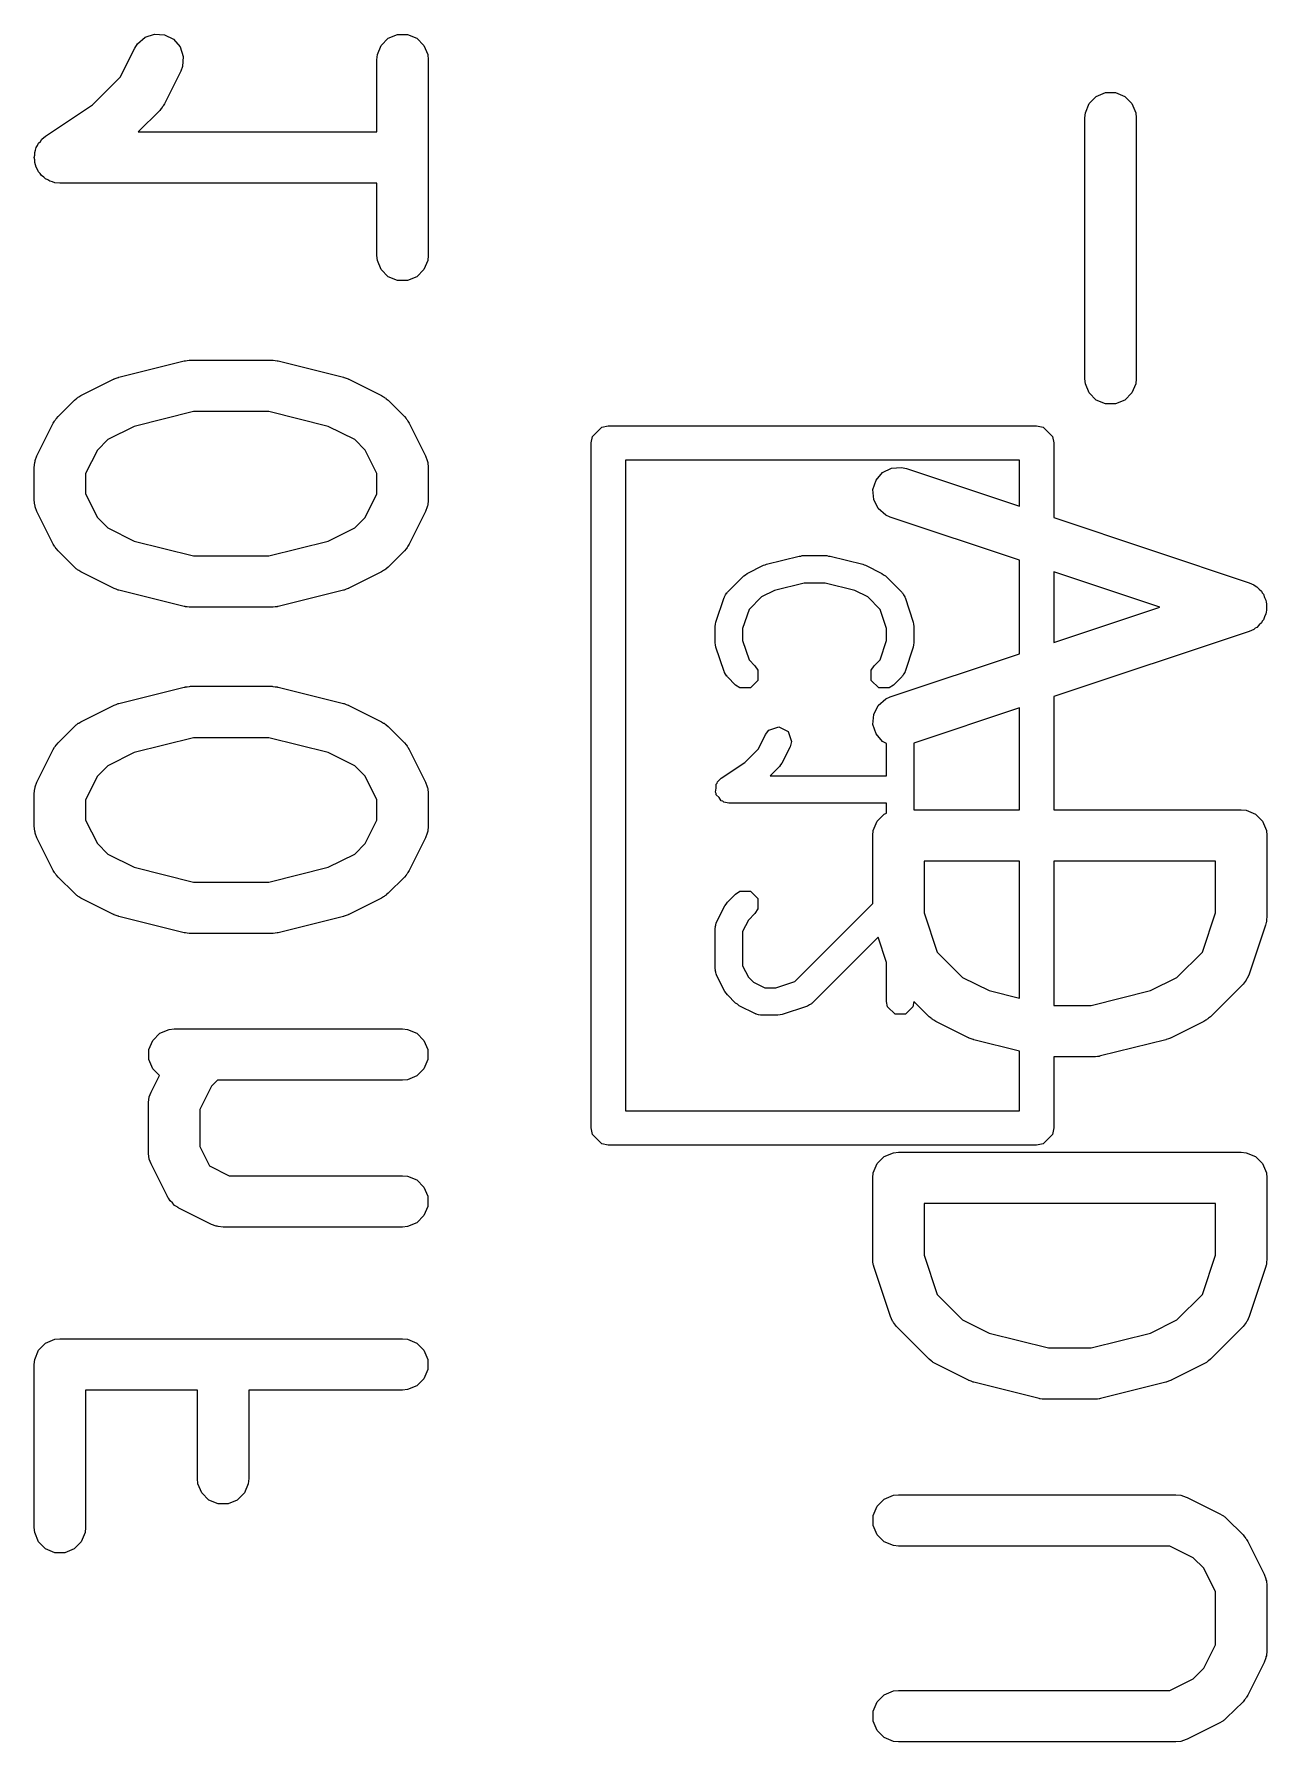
# Model space of a CAD drawing. Extents: x -0.08 to 1.99, y 0.07 to 3.69.
# Drawn here: x 1.1844 to 1.3261, y 2.0059 to 2.2022 of the extents above; entities that cross this region are included whole.
import ezdxf

# ---------------------------------------------------------------- set-up
doc = ezdxf.new("R2010")
doc.units = 0
doc.header["$MEASUREMENT"] = 0
doc.layers.add('BLACK', color=7, linetype='CONTINUOUS')

msp = doc.modelspace()

# ---------------------------------------------------------------- linework, layer by layer
at = {"layer": 'BLACK', "linetype": 'CONTINUOUS'}
for p, q in [((1.19434, 2.19727), (1.196, 2.20059)), ((1.196, 2.20059), (1.19631, 2.20108)), ((1.19631, 2.20108), (1.19718, 2.20184)), ((1.19718, 2.20184), (1.19827, 2.2022)), ((1.19827, 2.2022), (1.19942, 2.20212)), ((1.19942, 2.20212), (1.20045, 2.20161)), ((1.20045, 2.20161), (1.20121, 2.20074)), ((1.20121, 2.20074), (1.20157, 2.19964)), ((1.22387, 2.19985), (1.22431, 2.20091)), ((1.22431, 2.20091), (1.22512, 2.20173)), ((1.22512, 2.20173), (1.22619, 2.20217)), ((1.22619, 2.20217), (1.22734, 2.20217)), ((1.22734, 2.20217), (1.22841, 2.20173)), ((1.22841, 2.20173), (1.22922, 2.20091)), ((1.22922, 2.20091), (1.22966, 2.19985)), ((1.20149, 2.19849), (1.20128, 2.19795)), ((1.20157, 2.19964), (1.20149, 2.19849)), ((1.22381, 2.19927), (1.22387, 2.19985)), ((1.22381, 2.19098), (1.22381, 2.19927)), ((1.22966, 2.19985), (1.22972, 2.19927)), ((1.22972, 2.19927), (1.22972, 2.17678)), ((1.19114, 2.19407), (1.19434, 2.19727)), ((1.20128, 2.19795), (1.19941, 2.1942)), ((1.30565, 2.19424), (1.30646, 2.19505)), ((1.30646, 2.19505), (1.30753, 2.19549)), ((1.30753, 2.19549), (1.30868, 2.19549)), ((1.30868, 2.19549), (1.30975, 2.19505)), ((1.30975, 2.19505), (1.31056, 2.19424)), ((1.18576, 2.19048), (1.19114, 2.19407)), ((1.19886, 2.19344), (1.1964, 2.19098)), ((1.19904, 2.19366), (1.19886, 2.19344)), ((1.1991, 2.19371), (1.19904, 2.19366)), ((1.19916, 2.1938), (1.1991, 2.19371)), ((1.19922, 2.19388), (1.19916, 2.1938)), ((1.19925, 2.19396), (1.19922, 2.19388)), ((1.19941, 2.1942), (1.19925, 2.19396)), ((1.30515, 2.1926), (1.30521, 2.19317)), ((1.30515, 2.1626), (1.30515, 2.1926)), ((1.30521, 2.19317), (1.30565, 2.19424)), ((1.31056, 2.19424), (1.311, 2.19317)), ((1.311, 2.19317), (1.31106, 2.1926)), ((1.31106, 2.1926), (1.31106, 2.1626)), ((1.1964, 2.19098), (1.22381, 2.19098)), ((1.1845, 2.1886), (1.18461, 2.18887)), ((1.1845, 2.18831), (1.1845, 2.1886)), ((1.18461, 2.18887), (1.18467, 2.18916)), ((1.18467, 2.18916), (1.18483, 2.1894)), ((1.18483, 2.1894), (1.18494, 2.18967)), ((1.18494, 2.18967), (1.18515, 2.18987)), ((1.18515, 2.18987), (1.18531, 2.19012)), ((1.18531, 2.19012), (1.18575, 2.19048)), ((1.18575, 2.19048), (1.18575, 2.19048)), ((1.18575, 2.19048), (1.18575, 2.19048)), ((1.18575, 2.19048), (1.18576, 2.19048)), ((1.18444, 2.18803), (1.1845, 2.18831)), ((1.1845, 2.18774), (1.18444, 2.18803)), ((1.1845, 2.18745), (1.1845, 2.18774)), ((1.18461, 2.18718), (1.1845, 2.18745)), ((1.18467, 2.1869), (1.18461, 2.18718)), ((1.18483, 2.18665), (1.18467, 2.1869)), ((1.18494, 2.18638), (1.18483, 2.18665)), ((1.18514, 2.18618), (1.18494, 2.18638)), ((1.1853, 2.18594), (1.18514, 2.18618)), ((1.18555, 2.18578), (1.1853, 2.18594)), ((1.18575, 2.18557), (1.18555, 2.18578)), ((1.18602, 2.18546), (1.18575, 2.18557)), ((1.18626, 2.1853), (1.18602, 2.18546)), ((1.18655, 2.18524), (1.18626, 2.1853)), ((1.18682, 2.18513), (1.18655, 2.18524)), ((1.18739, 2.18507), (1.18682, 2.18513)), ((1.22381, 2.18507), (1.18739, 2.18507)), ((1.18739, 2.18507), (1.18739, 2.18507)), ((1.18739, 2.18507), (1.18739, 2.18507)), ((1.18739, 2.18507), (1.18739, 2.18507)), ((1.22381, 2.17678), (1.22381, 2.18507)), ((1.22387, 2.1762), (1.22381, 2.17678)), ((1.22431, 2.17514), (1.22387, 2.1762)), ((1.22512, 2.17432), (1.22431, 2.17514)), ((1.22922, 2.17514), (1.22841, 2.17432)), ((1.22966, 2.1762), (1.22922, 2.17514)), ((1.22972, 2.17678), (1.22966, 2.1762)), ((1.22619, 2.17388), (1.22512, 2.17432)), ((1.22734, 2.17388), (1.22619, 2.17388)), ((1.22841, 2.17432), (1.22734, 2.17388)), ((1.19418, 2.16277), (1.20168, 2.16464)), ((1.20168, 2.16464), (1.20178, 2.16466)), ((1.20178, 2.16466), (1.20182, 2.16467)), ((1.20182, 2.16467), (1.20203, 2.1647)), ((1.20203, 2.1647), (1.20225, 2.16473)), ((1.20225, 2.16473), (1.20229, 2.16472)), ((1.20229, 2.16472), (1.20239, 2.16473)), ((1.20239, 2.16473), (1.21177, 2.16473)), ((1.21177, 2.16473), (1.21187, 2.16472)), ((1.21187, 2.16472), (1.21191, 2.16473)), ((1.21191, 2.16473), (1.21213, 2.1647)), ((1.21213, 2.1647), (1.21234, 2.16467)), ((1.21234, 2.16467), (1.21238, 2.16466)), ((1.21238, 2.16466), (1.21248, 2.16464)), ((1.21248, 2.16464), (1.21998, 2.16277)), ((1.18982, 2.16067), (1.19357, 2.16254)), ((1.19357, 2.16254), (1.19362, 2.16256)), ((1.19362, 2.16256), (1.19363, 2.16257)), ((1.19363, 2.16257), (1.19387, 2.16266)), ((1.19387, 2.16266), (1.19411, 2.16275)), ((1.19411, 2.16275), (1.19413, 2.16275)), ((1.19413, 2.16275), (1.19418, 2.16277)), ((1.21998, 2.16277), (1.22002, 2.16275)), ((1.22002, 2.16275), (1.22005, 2.16275)), ((1.22005, 2.16275), (1.22028, 2.16266)), ((1.22028, 2.16266), (1.22053, 2.16257)), ((1.22053, 2.16257), (1.22054, 2.16256)), ((1.22054, 2.16256), (1.22059, 2.16254)), ((1.22059, 2.16254), (1.22434, 2.16067)), ((1.30521, 2.16202), (1.30515, 2.1626)), ((1.30565, 2.16096), (1.30521, 2.16202)), ((1.311, 2.16202), (1.31056, 2.16096)), ((1.31106, 2.1626), (1.311, 2.16202)), ((1.18718, 2.15824), (1.18906, 2.16012)), ((1.18906, 2.16012), (1.18928, 2.1603)), ((1.18928, 2.1603), (1.18933, 2.16036)), ((1.18933, 2.16036), (1.18942, 2.16042)), ((1.18942, 2.16042), (1.1895, 2.16048)), ((1.1895, 2.16048), (1.18958, 2.16051)), ((1.18958, 2.16051), (1.18982, 2.16067)), ((1.22434, 2.16067), (1.22458, 2.16051)), ((1.22458, 2.16051), (1.22466, 2.16048)), ((1.22466, 2.16048), (1.22474, 2.16042)), ((1.22474, 2.16042), (1.22483, 2.16036)), ((1.22483, 2.16036), (1.22488, 2.1603)), ((1.22488, 2.1603), (1.2251, 2.16012)), ((1.2251, 2.16012), (1.22698, 2.15824)), ((1.30646, 2.16015), (1.30565, 2.16096)), ((1.30753, 2.1597), (1.30646, 2.16015)), ((1.30868, 2.1597), (1.30753, 2.1597)), ((1.30975, 2.16015), (1.30868, 2.1597)), ((1.31056, 2.16096), (1.30975, 2.16015)), ((1.18475, 2.15372), (1.18663, 2.15747)), ((1.18663, 2.15747), (1.18678, 2.15772)), ((1.18678, 2.15772), (1.18681, 2.15779)), ((1.18681, 2.15779), (1.18688, 2.15788)), ((1.18688, 2.15788), (1.18694, 2.15796)), ((1.18694, 2.15796), (1.187, 2.15802)), ((1.187, 2.15802), (1.18718, 2.15824)), ((1.20276, 2.15883), (1.19592, 2.15712)), ((1.2114, 2.15883), (1.20276, 2.15883)), ((1.21823, 2.15712), (1.2114, 2.15883)), ((1.22698, 2.15824), (1.22716, 2.15802)), ((1.22716, 2.15802), (1.22722, 2.15796)), ((1.22722, 2.15796), (1.22728, 2.15788)), ((1.22728, 2.15788), (1.22734, 2.15779)), ((1.22734, 2.15779), (1.22737, 2.15772)), ((1.22737, 2.15772), (1.22753, 2.15747)), ((1.22753, 2.15747), (1.22941, 2.15372)), ((1.19289, 2.1556), (1.1917, 2.1544)), ((1.19592, 2.15712), (1.19289, 2.1556)), ((1.22127, 2.1556), (1.21823, 2.15712)), ((1.22246, 2.1544), (1.22127, 2.1556)), ((1.24843, 2.15522), (1.24858, 2.15597)), ((1.24858, 2.15597), (1.24964, 2.15704)), ((1.24964, 2.15704), (1.25039, 2.15719)), ((1.25039, 2.15719), (1.29961, 2.15719)), ((1.29961, 2.15719), (1.30036, 2.15704)), ((1.30036, 2.15704), (1.30142, 2.15597)), ((1.30142, 2.15597), (1.30157, 2.15522)), ((1.18455, 2.15318), (1.18475, 2.15372)), ((1.1917, 2.1544), (1.19035, 2.15171)), ((1.22381, 2.15171), (1.22246, 2.1544)), ((1.22941, 2.15372), (1.22961, 2.15318)), ((1.24843, 2.07648), (1.24843, 2.15522)), ((1.30157, 2.15522), (1.30157, 2.14664)), ((1.18444, 2.1524), (1.1845, 2.15298)), ((1.18444, 2.14865), (1.18444, 2.1524)), ((1.1845, 2.15298), (1.18454, 2.15308)), ((1.18454, 2.15308), (1.18455, 2.15318)), ((1.19035, 2.15171), (1.19035, 2.14935)), ((1.22381, 2.14935), (1.22381, 2.15171)), ((1.22961, 2.15318), (1.22962, 2.15308)), ((1.22962, 2.15308), (1.22966, 2.15298)), ((1.22966, 2.15298), (1.22972, 2.1524)), ((1.22972, 2.1524), (1.22972, 2.14865)), ((1.25236, 2.15325), (1.25236, 2.07844)), ((1.29764, 2.15325), (1.25236, 2.15325)), ((1.28117, 2.15094), (1.28192, 2.15181)), ((1.28192, 2.15181), (1.28295, 2.15232)), ((1.28295, 2.15232), (1.2841, 2.15241)), ((1.2841, 2.15241), (1.28467, 2.15228)), ((1.28467, 2.15228), (1.29764, 2.14795)), ((1.29764, 2.14795), (1.29764, 2.15325)), ((1.19035, 2.14935), (1.1917, 2.14665)), ((1.22246, 2.14665), (1.22381, 2.14935)), ((1.2808, 2.14985), (1.28117, 2.15094)), ((1.28089, 2.1487), (1.2808, 2.14985)), ((1.1845, 2.14808), (1.18444, 2.14865)), ((1.18454, 2.14798), (1.1845, 2.14808)), ((1.18455, 2.14787), (1.18454, 2.14798)), ((1.18475, 2.14733), (1.18455, 2.14787)), ((1.22961, 2.14787), (1.22941, 2.14733)), ((1.22962, 2.14798), (1.22961, 2.14787)), ((1.22966, 2.14808), (1.22962, 2.14798)), ((1.22972, 2.14865), (1.22966, 2.14808)), ((1.2814, 2.14767), (1.28089, 2.1487)), ((1.28227, 2.14691), (1.2814, 2.14767)), ((1.18663, 2.14358), (1.18475, 2.14733)), ((1.1917, 2.14665), (1.19289, 2.14546)), ((1.19289, 2.14546), (1.19592, 2.14394)), ((1.21823, 2.14394), (1.22127, 2.14546)), ((1.22127, 2.14546), (1.22246, 2.14665)), ((1.22941, 2.14733), (1.22753, 2.14358)), ((1.2828, 2.14668), (1.28227, 2.14691)), ((1.29764, 2.14173), (1.2828, 2.14668)), ((1.30157, 2.14664), (1.32404, 2.13915)), ((1.18678, 2.14334), (1.18663, 2.14358)), ((1.19592, 2.14394), (1.20276, 2.14223)), ((1.2114, 2.14223), (1.21823, 2.14394)), ((1.22753, 2.14358), (1.22737, 2.14334)), ((1.18681, 2.14326), (1.18678, 2.14334)), ((1.18688, 2.14318), (1.18681, 2.14326)), ((1.18694, 2.14309), (1.18688, 2.14318)), ((1.187, 2.14304), (1.18694, 2.14309)), ((1.18718, 2.14282), (1.187, 2.14304)), ((1.18906, 2.14094), (1.18718, 2.14282)), ((1.20276, 2.14223), (1.2114, 2.14223)), ((1.22698, 2.14282), (1.2251, 2.14094)), ((1.22716, 2.14304), (1.22698, 2.14282)), ((1.22722, 2.14309), (1.22716, 2.14304)), ((1.22728, 2.14318), (1.22722, 2.14309)), ((1.22734, 2.14326), (1.22728, 2.14318)), ((1.22737, 2.14334), (1.22734, 2.14326)), ((1.26856, 2.14128), (1.27231, 2.14221)), ((1.27231, 2.14221), (1.27251, 2.14222)), ((1.27251, 2.14222), (1.27269, 2.14226)), ((1.27269, 2.14226), (1.27551, 2.14226)), ((1.27551, 2.14226), (1.2757, 2.14222)), ((1.2757, 2.14222), (1.27589, 2.14221)), ((1.27589, 2.14221), (1.27964, 2.14128)), ((1.29764, 2.13098), (1.29764, 2.14173)), ((1.18928, 2.14076), (1.18906, 2.14094)), ((1.18933, 2.1407), (1.18928, 2.14076)), ((1.18942, 2.14064), (1.18933, 2.1407)), ((1.1895, 2.14058), (1.18942, 2.14064)), ((1.18958, 2.14055), (1.1895, 2.14058)), ((1.18982, 2.14039), (1.18958, 2.14055)), ((1.19357, 2.13851), (1.18982, 2.14039)), ((1.22434, 2.14039), (1.22059, 2.13851)), ((1.22458, 2.14055), (1.22434, 2.14039)), ((1.22466, 2.14058), (1.22458, 2.14055)), ((1.22474, 2.14064), (1.22466, 2.14058)), ((1.22483, 2.1407), (1.22474, 2.14064)), ((1.22488, 2.14076), (1.22483, 2.1407)), ((1.2251, 2.14094), (1.22488, 2.14076)), ((1.26408, 2.13805), (1.26596, 2.13993)), ((1.26596, 2.13993), (1.26617, 2.14007)), ((1.26617, 2.14007), (1.26637, 2.14022)), ((1.26637, 2.14022), (1.26824, 2.14116)), ((1.26824, 2.14116), (1.26841, 2.1412)), ((1.26841, 2.1412), (1.26856, 2.14128)), ((1.27964, 2.14128), (1.27979, 2.1412)), ((1.27979, 2.1412), (1.27996, 2.14116)), ((1.27996, 2.14116), (1.28184, 2.14022)), ((1.28184, 2.14022), (1.28203, 2.14007)), ((1.28203, 2.14007), (1.28224, 2.13993)), ((1.28224, 2.13993), (1.28412, 2.13805)), ((1.31377, 2.13635), (1.30157, 2.14042)), ((1.30157, 2.14042), (1.30157, 2.13229)), ((1.19362, 2.1385), (1.19357, 2.13851)), ((1.19363, 2.13849), (1.19362, 2.1385)), ((1.19387, 2.1384), (1.19363, 2.13849)), ((1.19411, 2.13831), (1.19387, 2.1384)), ((1.19413, 2.13831), (1.19411, 2.13831)), ((1.19418, 2.13829), (1.19413, 2.13831)), ((1.20168, 2.13642), (1.19418, 2.13829)), ((1.21998, 2.13829), (1.21248, 2.13642)), ((1.22002, 2.13831), (1.21998, 2.13829)), ((1.22005, 2.13831), (1.22002, 2.13831)), ((1.22028, 2.1384), (1.22005, 2.13831)), ((1.22053, 2.13849), (1.22028, 2.1384)), ((1.22054, 2.1385), (1.22053, 2.13849)), ((1.22059, 2.13851), (1.22054, 2.1385)), ((1.26374, 2.13754), (1.26388, 2.13775)), ((1.26388, 2.13775), (1.26401, 2.13797)), ((1.26401, 2.13797), (1.26404, 2.13799)), ((1.26404, 2.13799), (1.26408, 2.13805)), ((1.26949, 2.13826), (1.268, 2.13752)), ((1.27289, 2.13911), (1.26949, 2.13826)), ((1.27531, 2.13911), (1.27289, 2.13911)), ((1.27871, 2.13826), (1.27531, 2.13911)), ((1.2802, 2.13752), (1.27871, 2.13826)), ((1.28412, 2.13805), (1.28416, 2.13799)), ((1.28416, 2.13799), (1.2842, 2.13797)), ((1.2842, 2.13797), (1.28432, 2.13775)), ((1.28432, 2.13775), (1.28446, 2.13754)), ((1.32404, 2.13915), (1.32457, 2.13892)), ((1.32457, 2.13892), (1.32472, 2.13878)), ((1.32472, 2.13878), (1.32491, 2.13869)), ((1.32491, 2.13869), (1.32516, 2.13841)), ((1.32516, 2.13841), (1.32544, 2.13816)), ((1.32544, 2.13816), (1.32553, 2.13798)), ((1.32553, 2.13798), (1.32567, 2.13782)), ((1.32567, 2.13782), (1.32579, 2.13746)), ((1.20178, 2.1364), (1.20168, 2.13642)), ((1.20182, 2.13639), (1.20178, 2.1364)), ((1.20203, 2.13636), (1.20182, 2.13639)), ((1.20225, 2.13633), (1.20203, 2.13636)), ((1.20229, 2.13634), (1.20225, 2.13633)), ((1.20239, 2.13633), (1.20229, 2.13634)), ((1.21177, 2.13633), (1.20239, 2.13633)), ((1.21187, 2.13634), (1.21177, 2.13633)), ((1.21191, 2.13633), (1.21187, 2.13634)), ((1.21213, 2.13636), (1.21191, 2.13633)), ((1.21234, 2.13639), (1.21213, 2.13636)), ((1.21238, 2.1364), (1.21234, 2.13639)), ((1.21248, 2.13642), (1.21238, 2.1364)), ((1.26276, 2.13462), (1.2637, 2.13744)), ((1.2637, 2.13744), (1.26374, 2.1375)), ((1.26374, 2.1375), (1.26374, 2.13754)), ((1.26657, 2.13609), (1.26583, 2.13387)), ((1.268, 2.13752), (1.26657, 2.13609)), ((1.28163, 2.13609), (1.2802, 2.13752)), ((1.28237, 2.13387), (1.28163, 2.13609)), ((1.28446, 2.13754), (1.28446, 2.1375)), ((1.28446, 2.1375), (1.2845, 2.13744)), ((1.2845, 2.13744), (1.28544, 2.13462)), ((1.30157, 2.13229), (1.31377, 2.13635)), ((1.32579, 2.13746), (1.32595, 2.13713)), ((1.32595, 2.13713), (1.32597, 2.13692)), ((1.32597, 2.13578), (1.32595, 2.13557)), ((1.32597, 2.13692), (1.32603, 2.13672)), ((1.32603, 2.13598), (1.32597, 2.13578)), ((1.32603, 2.13672), (1.32601, 2.13635)), ((1.32601, 2.13635), (1.32603, 2.13598)), ((1.26268, 2.13413), (1.26273, 2.13437)), ((1.26268, 2.13225), (1.26268, 2.13413)), ((1.26273, 2.13437), (1.26276, 2.13462)), ((1.26583, 2.13387), (1.26583, 2.13251)), ((1.28237, 2.13251), (1.28237, 2.13387)), ((1.28544, 2.13462), (1.28547, 2.13437)), ((1.28547, 2.13437), (1.28552, 2.13413)), ((1.28552, 2.13413), (1.28552, 2.13225)), ((1.32457, 2.13379), (1.32404, 2.13355)), ((1.32472, 2.13393), (1.32457, 2.13379)), ((1.32491, 2.13402), (1.32472, 2.13393)), ((1.32516, 2.1343), (1.32491, 2.13402)), ((1.32544, 2.13454), (1.32516, 2.1343)), ((1.32553, 2.13473), (1.32544, 2.13454)), ((1.32567, 2.13489), (1.32553, 2.13473)), ((1.32579, 2.13524), (1.32567, 2.13489)), ((1.32595, 2.13557), (1.32579, 2.13524)), ((1.26273, 2.132), (1.26268, 2.13225)), ((1.26276, 2.13175), (1.26273, 2.132)), ((1.2637, 2.12894), (1.26276, 2.13175)), ((1.26583, 2.13251), (1.26657, 2.13029)), ((1.28163, 2.13029), (1.28237, 2.13251)), ((1.28544, 2.13175), (1.2845, 2.12894)), ((1.28547, 2.132), (1.28544, 2.13175)), ((1.28552, 2.13225), (1.28547, 2.132)), ((1.32404, 2.13355), (1.30157, 2.12607)), ((1.26657, 2.13029), (1.26725, 2.12961)), ((1.28095, 2.12961), (1.28163, 2.13029)), ((1.2828, 2.12603), (1.29764, 2.13098)), ((1.26374, 2.12887), (1.2637, 2.12894)), ((1.26374, 2.12884), (1.26374, 2.12887)), ((1.26388, 2.12863), (1.26374, 2.12884)), ((1.26401, 2.12841), (1.26388, 2.12863)), ((1.26404, 2.12839), (1.26401, 2.12841)), ((1.26408, 2.12832), (1.26404, 2.12839)), ((1.26502, 2.12739), (1.26408, 2.12832)), ((1.26759, 2.1279), (1.26674, 2.12705)), ((1.26725, 2.12961), (1.26759, 2.1291)), ((1.26759, 2.1291), (1.26759, 2.1279)), ((1.28061, 2.1291), (1.28095, 2.12961)), ((1.28061, 2.1279), (1.28061, 2.1291)), ((1.28147, 2.12705), (1.28061, 2.1279)), ((1.28412, 2.12832), (1.28318, 2.12739)), ((1.28416, 2.12839), (1.28412, 2.12832)), ((1.2842, 2.12841), (1.28416, 2.12839)), ((1.28432, 2.12863), (1.2842, 2.12841)), ((1.28446, 2.12884), (1.28432, 2.12863)), ((1.2845, 2.12894), (1.28446, 2.12887)), ((1.28446, 2.12887), (1.28446, 2.12884)), ((1.19418, 2.12527), (1.20168, 2.12715)), ((1.20168, 2.12715), (1.20178, 2.12716)), ((1.20178, 2.12716), (1.20182, 2.12718)), ((1.20182, 2.12718), (1.20203, 2.1272)), ((1.20203, 2.1272), (1.20225, 2.12723)), ((1.20225, 2.12723), (1.20229, 2.12723)), ((1.20229, 2.12723), (1.20239, 2.12724)), ((1.20239, 2.12724), (1.21177, 2.12724)), ((1.21177, 2.12724), (1.21187, 2.12723)), ((1.21187, 2.12723), (1.21191, 2.12723)), ((1.21191, 2.12723), (1.21213, 2.1272)), ((1.21213, 2.1272), (1.21234, 2.12718)), ((1.21234, 2.12718), (1.21238, 2.12716)), ((1.21238, 2.12716), (1.21248, 2.12715)), ((1.21248, 2.12715), (1.21998, 2.12527)), ((1.26553, 2.12705), (1.26502, 2.12739)), ((1.26674, 2.12705), (1.26553, 2.12705)), ((1.2814, 2.12504), (1.28227, 2.1258)), ((1.28267, 2.12705), (1.28147, 2.12705)), ((1.28227, 2.1258), (1.2828, 2.12603)), ((1.28318, 2.12739), (1.28267, 2.12705)), ((1.30157, 2.12607), (1.30157, 2.11306)), ((1.18982, 2.12317), (1.19357, 2.12505)), ((1.19357, 2.12505), (1.19362, 2.12507)), ((1.19362, 2.12507), (1.19363, 2.12508)), ((1.19363, 2.12508), (1.19387, 2.12516)), ((1.19387, 2.12516), (1.19411, 2.12526)), ((1.19411, 2.12526), (1.19413, 2.12526)), ((1.19413, 2.12526), (1.19418, 2.12527)), ((1.21998, 2.12527), (1.22002, 2.12526)), ((1.22002, 2.12526), (1.22005, 2.12526)), ((1.22005, 2.12526), (1.22028, 2.12516)), ((1.22028, 2.12516), (1.22053, 2.12508)), ((1.22053, 2.12508), (1.22054, 2.12507)), ((1.22054, 2.12507), (1.22059, 2.12505)), ((1.22059, 2.12505), (1.22434, 2.12317)), ((1.2808, 2.12286), (1.28089, 2.12401)), ((1.28089, 2.12401), (1.2814, 2.12504)), ((1.29764, 2.12475), (1.28552, 2.12071)), ((1.29764, 2.11306), (1.29764, 2.12475)), ((1.18718, 2.12075), (1.18906, 2.12262)), ((1.18906, 2.12262), (1.18928, 2.12281)), ((1.18928, 2.12281), (1.18933, 2.12287)), ((1.18933, 2.12287), (1.18942, 2.12292)), ((1.18942, 2.12292), (1.1895, 2.12299)), ((1.1895, 2.12299), (1.18958, 2.12302)), ((1.18958, 2.12302), (1.18982, 2.12317)), ((1.22434, 2.12317), (1.22458, 2.12302)), ((1.22458, 2.12302), (1.22466, 2.12299)), ((1.22466, 2.12299), (1.22474, 2.12292)), ((1.22474, 2.12292), (1.22483, 2.12287)), ((1.22483, 2.12287), (1.22488, 2.12281)), ((1.22488, 2.12281), (1.2251, 2.12262)), ((1.2251, 2.12262), (1.22698, 2.12075)), ((1.26847, 2.12171), (1.26885, 2.12219)), ((1.26885, 2.12219), (1.26999, 2.12257)), ((1.26999, 2.12257), (1.27107, 2.12203)), ((1.27107, 2.12203), (1.27145, 2.12089)), ((1.28117, 2.12177), (1.2808, 2.12286)), ((1.18475, 2.11623), (1.18663, 2.11998)), ((1.18663, 2.11998), (1.18678, 2.12023)), ((1.18678, 2.12023), (1.18681, 2.1203)), ((1.18681, 2.1203), (1.18688, 2.12038)), ((1.18688, 2.12038), (1.18694, 2.12047)), ((1.18694, 2.12047), (1.187, 2.12052)), ((1.187, 2.12052), (1.18718, 2.12075)), ((1.20276, 2.12133), (1.19592, 2.11962)), ((1.2114, 2.12133), (1.20276, 2.12133)), ((1.21823, 2.11962), (1.2114, 2.12133)), ((1.22698, 2.12075), (1.22716, 2.12052)), ((1.22716, 2.12052), (1.22722, 2.12047)), ((1.22722, 2.12047), (1.22728, 2.12038)), ((1.22728, 2.12038), (1.22734, 2.1203)), ((1.22734, 2.1203), (1.22737, 2.12023)), ((1.22737, 2.12023), (1.22753, 2.11998)), ((1.22753, 2.11998), (1.22941, 2.11623)), ((1.26607, 2.11848), (1.26765, 2.12006)), ((1.26765, 2.12006), (1.26847, 2.12171)), ((1.27129, 2.1203), (1.27035, 2.11842)), ((1.27145, 2.12089), (1.27129, 2.1203)), ((1.28192, 2.1209), (1.28117, 2.12177)), ((1.28237, 2.12067), (1.28192, 2.1209)), ((1.28237, 2.11695), (1.28237, 2.12067)), ((1.28552, 2.12071), (1.28552, 2.11306)), ((1.19289, 2.11811), (1.1917, 2.11691)), ((1.19592, 2.11962), (1.19289, 2.11811)), ((1.22127, 2.11811), (1.21823, 2.11962)), ((1.22246, 2.11691), (1.22127, 2.11811)), ((1.26338, 2.11669), (1.26607, 2.11848)), ((1.27006, 2.11801), (1.269, 2.11695)), ((1.2702, 2.11822), (1.27006, 2.11801)), ((1.27035, 2.11842), (1.2702, 2.11822)), ((1.18455, 2.11569), (1.18475, 2.11623)), ((1.1917, 2.11691), (1.19035, 2.11421)), ((1.22381, 2.11421), (1.22246, 2.11691)), ((1.22941, 2.11623), (1.22961, 2.11569)), ((1.2628, 2.11598), (1.26292, 2.1161)), ((1.2628, 2.11552), (1.2628, 2.11598)), ((1.26292, 2.1161), (1.26295, 2.11625)), ((1.26295, 2.11625), (1.26338, 2.11669)), ((1.269, 2.11695), (1.28237, 2.11695)), ((1.18444, 2.11491), (1.1845, 2.11549)), ((1.18444, 2.11116), (1.18444, 2.11491)), ((1.1845, 2.11549), (1.18454, 2.11558)), ((1.18454, 2.11558), (1.18455, 2.11569)), ((1.19035, 2.11421), (1.19035, 2.11186)), ((1.22381, 2.11186), (1.22381, 2.11421)), ((1.22961, 2.11569), (1.22962, 2.11558)), ((1.22962, 2.11558), (1.22966, 2.11549)), ((1.22966, 2.11549), (1.22972, 2.11491)), ((1.22972, 2.11491), (1.22972, 2.11116)), ((1.26271, 2.11507), (1.2628, 2.11552)), ((1.2628, 2.11494), (1.26271, 2.11507)), ((1.2628, 2.11478), (1.2628, 2.11494)), ((1.26313, 2.11445), (1.2628, 2.11478)), ((1.26338, 2.11407), (1.26313, 2.11445)), ((1.26354, 2.11404), (1.26338, 2.11407)), ((1.26366, 2.11392), (1.26354, 2.11404)), ((1.26426, 2.1138), (1.26366, 2.11392)), ((1.28237, 2.1138), (1.26426, 2.1138)), ((1.28128, 2.11175), (1.28209, 2.11256)), ((1.28209, 2.11256), (1.28237, 2.11268)), ((1.28237, 2.11268), (1.28237, 2.1138)), ((1.28552, 2.11306), (1.29764, 2.11306)), ((1.30157, 2.11306), (1.3231, 2.11306)), ((1.3231, 2.11306), (1.32368, 2.113)), ((1.32368, 2.113), (1.32474, 2.11256)), ((1.32474, 2.11256), (1.32556, 2.11175)), ((1.1845, 2.11058), (1.18444, 2.11116)), ((1.18454, 2.11049), (1.1845, 2.11058)), ((1.18455, 2.11038), (1.18454, 2.11049)), ((1.18475, 2.10984), (1.18455, 2.11038)), ((1.19035, 2.11186), (1.1917, 2.10916)), ((1.22246, 2.10916), (1.22381, 2.11186)), ((1.22961, 2.11038), (1.22941, 2.10984)), ((1.22962, 2.11049), (1.22961, 2.11038)), ((1.22966, 2.11058), (1.22962, 2.11049)), ((1.22972, 2.11116), (1.22966, 2.11058)), ((1.28078, 2.11011), (1.28084, 2.11068)), ((1.28078, 2.10226), (1.28078, 2.11011)), ((1.28084, 2.11068), (1.28128, 2.11175)), ((1.32556, 2.11175), (1.326, 2.11068)), ((1.326, 2.11068), (1.32606, 2.11011)), ((1.32606, 2.11011), (1.32606, 2.10073)), ((1.18663, 2.10609), (1.18475, 2.10984)), ((1.1917, 2.10916), (1.19289, 2.10796)), ((1.22127, 2.10796), (1.22246, 2.10916)), ((1.22941, 2.10984), (1.22753, 2.10609)), ((1.19289, 2.10796), (1.19592, 2.10645)), ((1.19592, 2.10645), (1.20276, 2.10474)), ((1.2114, 2.10474), (1.21823, 2.10645)), ((1.21823, 2.10645), (1.22127, 2.10796)), ((1.29764, 2.10715), (1.28669, 2.10715)), ((1.28669, 2.10715), (1.28669, 2.10121)), ((1.29764, 2.0914), (1.29764, 2.10715)), ((1.32015, 2.10715), (1.30157, 2.10715)), ((1.30157, 2.10715), (1.30157, 2.09056)), ((1.32015, 2.10121), (1.32015, 2.10715)), ((1.18678, 2.10584), (1.18663, 2.10609)), ((1.18681, 2.10577), (1.18678, 2.10584)), ((1.18688, 2.10569), (1.18681, 2.10577)), ((1.18694, 2.1056), (1.18688, 2.10569)), ((1.187, 2.10555), (1.18694, 2.1056)), ((1.18718, 2.10532), (1.187, 2.10555)), ((1.18906, 2.10345), (1.18718, 2.10532)), ((1.20276, 2.10474), (1.2114, 2.10474)), ((1.22698, 2.10532), (1.2251, 2.10345)), ((1.22716, 2.10555), (1.22698, 2.10532)), ((1.22722, 2.1056), (1.22716, 2.10555)), ((1.22728, 2.10569), (1.22722, 2.1056)), ((1.22734, 2.10577), (1.22728, 2.10569)), ((1.22737, 2.10584), (1.22734, 2.10577)), ((1.22753, 2.10609), (1.22737, 2.10584)), ((1.18928, 2.10326), (1.18906, 2.10345)), ((1.18933, 2.1032), (1.18928, 2.10326)), ((1.18942, 2.10315), (1.18933, 2.1032)), ((1.1895, 2.10308), (1.18942, 2.10315)), ((1.18958, 2.10305), (1.1895, 2.10308)), ((1.18982, 2.10289), (1.18958, 2.10305)), ((1.19357, 2.10102), (1.18982, 2.10289)), ((1.22434, 2.10289), (1.22059, 2.10102)), ((1.22458, 2.10305), (1.22434, 2.10289)), ((1.22466, 2.10308), (1.22458, 2.10305)), ((1.22474, 2.10315), (1.22466, 2.10308)), ((1.22483, 2.1032), (1.22474, 2.10315)), ((1.22488, 2.10326), (1.22483, 2.1032)), ((1.2251, 2.10345), (1.22488, 2.10326)), ((1.26394, 2.10222), (1.26408, 2.10243)), ((1.26408, 2.10243), (1.26502, 2.10337)), ((1.26502, 2.10337), (1.26553, 2.10371)), ((1.26553, 2.10371), (1.26674, 2.10371)), ((1.26674, 2.10371), (1.26759, 2.10286)), ((1.26759, 2.10286), (1.26759, 2.10165)), ((1.27184, 2.09332), (1.28078, 2.10226)), ((1.19362, 2.101), (1.19357, 2.10102)), ((1.19363, 2.10099), (1.19362, 2.101)), ((1.19387, 2.1009), (1.19363, 2.10099)), ((1.19411, 2.10081), (1.19387, 2.1009)), ((1.19413, 2.10081), (1.19411, 2.10081)), ((1.19418, 2.1008), (1.19413, 2.10081)), ((1.20168, 2.09892), (1.19418, 2.1008)), ((1.21998, 2.1008), (1.21248, 2.09892)), ((1.22002, 2.10081), (1.21998, 2.1008)), ((1.22005, 2.10081), (1.22002, 2.10081)), ((1.22028, 2.1009), (1.22005, 2.10081)), ((1.22053, 2.10099), (1.22028, 2.1009)), ((1.22054, 2.101), (1.22053, 2.10099)), ((1.22059, 2.10102), (1.22054, 2.101)), ((1.26285, 2.10015), (1.26379, 2.10202)), ((1.26379, 2.10202), (1.26394, 2.10222)), ((1.26649, 2.10038), (1.26583, 2.09907)), ((1.26725, 2.10114), (1.26649, 2.10038)), ((1.26759, 2.10165), (1.26725, 2.10114)), ((1.28669, 2.10121), (1.28819, 2.0967)), ((1.31865, 2.0967), (1.32015, 2.10121)), ((1.32603, 2.10036), (1.32601, 2.10026)), ((1.32606, 2.10073), (1.32603, 2.10044)), ((1.32603, 2.10044), (1.32603, 2.10036)), ((1.20178, 2.09891), (1.20168, 2.09892)), ((1.20182, 2.09889), (1.20178, 2.09891)), ((1.20203, 2.09887), (1.20182, 2.09889)), ((1.20225, 2.09884), (1.20203, 2.09887)), ((1.20229, 2.09884), (1.20225, 2.09884)), ((1.20239, 2.09883), (1.20229, 2.09884)), ((1.21177, 2.09883), (1.20239, 2.09883)), ((1.21187, 2.09884), (1.21177, 2.09883)), ((1.21191, 2.09884), (1.21187, 2.09884)), ((1.21213, 2.09887), (1.21191, 2.09884)), ((1.21234, 2.09889), (1.21213, 2.09887)), ((1.21238, 2.09891), (1.21234, 2.09889)), ((1.21248, 2.09892), (1.21238, 2.09891)), ((1.26268, 2.09944), (1.2627, 2.09952)), ((1.26268, 2.09476), (1.26268, 2.09944)), ((1.26269, 2.09955), (1.26275, 2.0998)), ((1.2627, 2.09952), (1.26269, 2.09955)), ((1.26275, 2.0998), (1.2628, 2.10004)), ((1.2628, 2.10004), (1.26283, 2.10007)), ((1.26283, 2.10007), (1.26285, 2.10015)), ((1.26583, 2.09907), (1.26583, 2.09513)), ((1.28139, 2.09842), (1.27381, 2.09083)), ((1.28237, 2.09549), (1.28139, 2.09842)), ((1.3259, 2.0998), (1.32403, 2.09417)), ((1.32597, 2.10008), (1.3259, 2.0998)), ((1.326, 2.10016), (1.32597, 2.10008)), ((1.32601, 2.10026), (1.326, 2.10016)), ((1.28819, 2.0967), (1.29111, 2.09379)), ((1.31573, 2.09379), (1.31865, 2.0967)), ((1.2627, 2.09468), (1.26268, 2.09476)), ((1.26269, 2.09464), (1.2627, 2.09468)), ((1.26275, 2.0944), (1.26269, 2.09464)), ((1.2628, 2.09415), (1.26275, 2.0944)), ((1.26583, 2.09513), (1.26649, 2.09381)), ((1.28237, 2.09101), (1.28237, 2.09549)), ((1.26283, 2.09413), (1.2628, 2.09415)), ((1.26285, 2.09405), (1.26283, 2.09413)), ((1.26379, 2.09218), (1.26285, 2.09405)), ((1.26649, 2.09381), (1.26707, 2.09324)), ((1.26707, 2.09324), (1.26838, 2.09258)), ((1.26838, 2.09258), (1.26963, 2.09258)), ((1.26963, 2.09258), (1.27184, 2.09332)), ((1.29111, 2.09379), (1.29414, 2.09227)), ((1.3127, 2.09227), (1.31573, 2.09379)), ((1.32332, 2.09302), (1.31957, 2.08927)), ((1.32368, 2.09347), (1.32332, 2.09302)), ((1.32372, 2.09357), (1.32368, 2.09347)), ((1.32379, 2.09365), (1.32372, 2.09357)), ((1.32403, 2.09417), (1.32379, 2.09365)), ((1.26394, 2.09198), (1.26379, 2.09218)), ((1.26408, 2.09177), (1.26394, 2.09198)), ((1.26502, 2.09083), (1.26408, 2.09177)), ((1.26523, 2.09069), (1.26502, 2.09083)), ((1.26543, 2.09053), (1.26523, 2.09069)), ((1.2673, 2.0896), (1.26543, 2.09053)), ((1.27326, 2.09049), (1.27319, 2.09045)), ((1.2733, 2.09049), (1.27326, 2.09049)), ((1.27351, 2.09063), (1.2733, 2.09049)), ((1.27373, 2.09075), (1.27351, 2.09063)), ((1.27374, 2.09079), (1.27373, 2.09075)), ((1.27381, 2.09083), (1.27374, 2.09079)), ((1.28249, 2.0904), (1.28237, 2.09101)), ((1.28552, 2.09101), (1.2854, 2.0904)), ((1.28727, 2.08927), (1.28552, 2.09102)), ((1.28552, 2.09102), (1.28552, 2.09101)), ((1.29414, 2.09227), (1.29764, 2.0914)), ((1.30157, 2.09056), (1.30587, 2.09056)), ((1.30587, 2.09056), (1.3127, 2.09227)), ((1.26738, 2.08958), (1.2673, 2.0896)), ((1.2674, 2.08955), (1.26738, 2.08958)), ((1.26765, 2.0895), (1.2674, 2.08955)), ((1.2679, 2.08943), (1.26765, 2.0895)), ((1.26793, 2.08945), (1.2679, 2.08943)), ((1.26801, 2.08943), (1.26793, 2.08945)), ((1.26988, 2.08943), (1.26801, 2.08943)), ((1.27013, 2.08948), (1.26988, 2.08943)), ((1.27038, 2.08951), (1.27013, 2.08948)), ((1.27319, 2.09045), (1.27038, 2.08951)), ((1.28334, 2.08955), (1.28249, 2.0904)), ((1.28455, 2.08955), (1.28334, 2.08955)), ((1.2854, 2.0904), (1.28455, 2.08955)), ((1.2875, 2.08909), (1.28727, 2.08927)), ((1.28755, 2.08903), (1.2875, 2.08909)), ((1.28764, 2.08897), (1.28755, 2.08903)), ((1.28772, 2.0889), (1.28764, 2.08897)), ((1.28779, 2.08887), (1.28772, 2.0889)), ((1.28804, 2.08872), (1.28779, 2.08887)), ((1.29179, 2.08684), (1.28804, 2.08872)), ((1.3188, 2.08872), (1.31505, 2.08684)), ((1.31905, 2.08887), (1.3188, 2.08872)), ((1.31912, 2.0889), (1.31905, 2.08887)), ((1.3192, 2.08897), (1.31912, 2.0889)), ((1.31929, 2.08903), (1.3192, 2.08897)), ((1.31934, 2.08909), (1.31929, 2.08903)), ((1.31957, 2.08927), (1.31934, 2.08909)), ((1.19762, 2.08549), (1.19806, 2.08655)), ((1.19806, 2.08655), (1.19888, 2.08737)), ((1.19888, 2.08737), (1.19994, 2.08781)), ((1.19994, 2.08781), (1.20052, 2.08787)), ((1.20052, 2.08787), (1.22676, 2.08787)), ((1.22676, 2.08787), (1.22734, 2.08781)), ((1.22734, 2.08781), (1.22841, 2.08737)), ((1.22841, 2.08737), (1.22922, 2.08655)), ((1.22922, 2.08655), (1.22966, 2.08549)), ((1.29183, 2.08683), (1.29179, 2.08684)), ((1.29185, 2.08681), (1.29183, 2.08683)), ((1.29209, 2.08673), (1.29185, 2.08681)), ((1.29233, 2.08664), (1.29209, 2.08673)), ((1.29235, 2.08663), (1.29233, 2.08664)), ((1.29239, 2.08662), (1.29235, 2.08663)), ((1.29764, 2.08531), (1.29239, 2.08662)), ((1.31445, 2.08662), (1.30695, 2.08475)), ((1.31449, 2.08663), (1.31445, 2.08662)), ((1.31451, 2.08664), (1.31449, 2.08663)), ((1.31475, 2.08673), (1.31451, 2.08664)), ((1.31499, 2.08681), (1.31475, 2.08673)), ((1.31501, 2.08683), (1.31499, 2.08681)), ((1.31505, 2.08684), (1.31501, 2.08683)), ((1.19762, 2.08434), (1.19762, 2.08549)), ((1.22966, 2.08549), (1.22966, 2.08434)), ((1.29764, 2.07844), (1.29764, 2.08531)), ((1.30623, 2.08466), (1.30157, 2.08466)), ((1.30157, 2.08466), (1.30157, 2.07648)), ((1.30633, 2.08467), (1.30623, 2.08466)), ((1.30637, 2.08466), (1.30633, 2.08467)), ((1.30659, 2.08469), (1.30637, 2.08466)), ((1.30681, 2.08471), (1.30659, 2.08469)), ((1.30685, 2.08473), (1.30681, 2.08471)), ((1.30695, 2.08475), (1.30685, 2.08473)), ((1.19806, 2.08327), (1.19762, 2.08434)), ((1.19883, 2.08251), (1.19806, 2.08327)), ((1.22922, 2.08327), (1.22841, 2.08246)), ((1.22966, 2.08434), (1.22922, 2.08327)), ((1.19788, 2.08061), (1.19883, 2.08251)), ((1.20482, 2.08129), (1.20347, 2.07859)), ((1.20549, 2.08196), (1.20482, 2.08129)), ((1.22676, 2.08196), (1.20549, 2.08196)), ((1.22734, 2.08202), (1.22676, 2.08196)), ((1.22841, 2.08246), (1.22734, 2.08202)), ((1.19757, 2.07929), (1.19762, 2.07986)), ((1.19757, 2.07366), (1.19757, 2.07929)), ((1.19762, 2.07986), (1.19766, 2.07996)), ((1.19766, 2.07996), (1.19767, 2.08007)), ((1.19767, 2.08007), (1.19788, 2.08061)), ((1.20347, 2.07859), (1.20347, 2.07436)), ((1.25236, 2.07844), (1.29764, 2.07844)), ((1.24858, 2.07572), (1.24843, 2.07648)), ((1.24964, 2.07466), (1.24858, 2.07572)), ((1.30142, 2.07572), (1.30036, 2.07466)), ((1.30157, 2.07648), (1.30142, 2.07572)), ((1.19762, 2.07309), (1.19757, 2.07366)), ((1.19766, 2.07299), (1.19762, 2.07309)), ((1.19767, 2.07288), (1.19766, 2.07299)), ((1.19788, 2.07234), (1.19767, 2.07288)), ((1.20347, 2.07436), (1.20459, 2.07212)), ((1.25039, 2.07451), (1.24964, 2.07466)), ((1.29961, 2.07451), (1.25039, 2.07451)), ((1.28128, 2.07238), (1.28209, 2.07319)), ((1.28209, 2.07319), (1.28316, 2.07363)), ((1.28316, 2.07363), (1.28373, 2.07369)), ((1.28373, 2.07369), (1.3231, 2.07369)), ((1.30036, 2.07466), (1.29961, 2.07451)), ((1.3231, 2.07369), (1.32368, 2.07363)), ((1.32368, 2.07363), (1.32474, 2.07319)), ((1.32474, 2.07319), (1.32556, 2.07238)), ((1.19975, 2.06859), (1.19788, 2.07234)), ((1.20459, 2.07212), (1.20684, 2.07099)), ((1.20684, 2.07099), (1.22676, 2.07099)), ((1.22676, 2.07099), (1.22734, 2.07094)), ((1.22734, 2.07094), (1.22841, 2.0705)), ((1.28078, 2.07074), (1.28084, 2.07131)), ((1.28084, 2.07131), (1.28128, 2.07238)), ((1.32556, 2.07238), (1.326, 2.07131)), ((1.326, 2.07131), (1.32606, 2.07074)), ((1.22841, 2.0705), (1.22922, 2.06968)), ((1.22922, 2.06968), (1.22966, 2.06862)), ((1.28078, 2.06136), (1.28078, 2.07074)), ((1.32606, 2.07074), (1.32606, 2.06136)), ((1.19981, 2.0685), (1.19975, 2.06859)), ((1.19983, 2.06845), (1.19981, 2.0685)), ((1.19988, 2.0684), (1.19983, 2.06845)), ((1.20006, 2.0681), (1.19988, 2.0684)), ((1.20034, 2.06786), (1.20006, 2.0681)), ((1.20058, 2.06758), (1.20034, 2.06786)), ((1.20087, 2.0674), (1.20058, 2.06758)), ((1.20093, 2.06735), (1.20087, 2.0674)), ((1.20098, 2.06733), (1.20093, 2.06735)), ((1.20107, 2.06727), (1.20098, 2.06733)), ((1.20482, 2.0654), (1.20107, 2.06727)), ((1.22966, 2.06746), (1.22922, 2.0664)), ((1.22966, 2.06862), (1.22966, 2.06746)), ((1.32015, 2.06778), (1.28669, 2.06778)), ((1.28669, 2.06778), (1.28669, 2.06184)), ((1.32015, 2.06184), (1.32015, 2.06778)), ((1.20536, 2.06519), (1.20482, 2.0654)), ((1.20547, 2.06518), (1.20536, 2.06519)), ((1.20557, 2.06514), (1.20547, 2.06518)), ((1.20614, 2.06509), (1.20557, 2.06514)), ((1.22676, 2.06509), (1.20614, 2.06509)), ((1.22734, 2.06514), (1.22676, 2.06509)), ((1.22841, 2.06558), (1.22734, 2.06514)), ((1.22922, 2.0664), (1.22841, 2.06558)), ((1.28081, 2.06107), (1.28078, 2.06136)), ((1.2808, 2.06099), (1.28081, 2.06107)), ((1.28669, 2.06184), (1.28819, 2.05733)), ((1.31865, 2.05733), (1.32015, 2.06184)), ((1.32606, 2.06136), (1.32603, 2.06107)), ((1.32603, 2.06107), (1.32603, 2.06099)), ((1.28083, 2.06089), (1.2808, 2.06099)), ((1.28084, 2.06079), (1.28083, 2.06089)), ((1.28087, 2.06071), (1.28084, 2.06079)), ((1.28093, 2.06043), (1.28087, 2.06071)), ((1.28281, 2.0548), (1.28093, 2.06043)), ((1.3259, 2.06043), (1.32403, 2.0548)), ((1.32597, 2.06071), (1.3259, 2.06043)), ((1.326, 2.06079), (1.32597, 2.06071)), ((1.32601, 2.06089), (1.326, 2.06079)), ((1.32603, 2.06099), (1.32601, 2.06089)), ((1.28819, 2.05733), (1.29111, 2.05442)), ((1.31573, 2.05442), (1.31865, 2.05733)), ((1.28304, 2.05428), (1.28281, 2.0548)), ((1.28311, 2.0542), (1.28304, 2.05428)), ((1.28315, 2.0541), (1.28311, 2.0542)), ((1.28352, 2.05365), (1.28315, 2.0541)), ((1.28727, 2.0499), (1.28352, 2.05365)), ((1.29111, 2.05442), (1.29414, 2.0529)), ((1.3127, 2.0529), (1.31573, 2.05442)), ((1.32332, 2.05365), (1.31957, 2.0499)), ((1.32368, 2.0541), (1.32332, 2.05365)), ((1.32372, 2.0542), (1.32368, 2.0541)), ((1.32379, 2.05428), (1.32372, 2.0542)), ((1.32403, 2.0548), (1.32379, 2.05428)), ((1.18494, 2.05093), (1.18575, 2.05175)), ((1.18575, 2.05175), (1.18682, 2.05219)), ((1.18682, 2.05219), (1.18739, 2.05225)), ((1.18739, 2.05225), (1.22676, 2.05225)), ((1.22676, 2.05225), (1.22734, 2.05219)), ((1.22734, 2.05219), (1.22841, 2.05175)), ((1.22841, 2.05175), (1.22922, 2.05093)), ((1.29414, 2.0529), (1.30097, 2.05119)), ((1.30587, 2.05119), (1.3127, 2.0529)), ((1.18444, 2.04929), (1.1845, 2.04987)), ((1.18444, 2.03054), (1.18444, 2.04929)), ((1.1845, 2.04987), (1.18494, 2.05093)), ((1.22922, 2.05093), (1.22966, 2.04987)), ((1.22966, 2.04987), (1.22966, 2.04872)), ((1.2875, 2.04972), (1.28727, 2.0499)), ((1.28755, 2.04966), (1.2875, 2.04972)), ((1.28764, 2.0496), (1.28755, 2.04966)), ((1.28772, 2.04953), (1.28764, 2.0496)), ((1.28779, 2.0495), (1.28772, 2.04953)), ((1.28804, 2.04935), (1.28779, 2.0495)), ((1.29179, 2.04747), (1.28804, 2.04935)), ((1.30097, 2.05119), (1.30587, 2.05119)), ((1.3188, 2.04935), (1.31505, 2.04747)), ((1.31905, 2.0495), (1.3188, 2.04935)), ((1.31912, 2.04953), (1.31905, 2.0495)), ((1.3192, 2.0496), (1.31912, 2.04953)), ((1.31929, 2.04966), (1.3192, 2.0496)), ((1.31934, 2.04972), (1.31929, 2.04966)), ((1.31957, 2.0499), (1.31934, 2.04972)), ((1.22922, 2.04765), (1.22841, 2.04684)), ((1.22966, 2.04872), (1.22922, 2.04765)), ((1.29183, 2.04746), (1.29179, 2.04747)), ((1.29185, 2.04744), (1.29183, 2.04746)), ((1.29209, 2.04736), (1.29185, 2.04744)), ((1.29233, 2.04727), (1.29209, 2.04736)), ((1.31475, 2.04736), (1.31451, 2.04727)), ((1.31499, 2.04744), (1.31475, 2.04736)), ((1.31501, 2.04746), (1.31499, 2.04744)), ((1.31505, 2.04747), (1.31501, 2.04746)), ((1.20319, 2.04634), (1.19035, 2.04634)), ((1.19035, 2.04634), (1.19035, 2.03054)), ((1.20319, 2.03617), (1.20319, 2.04634)), ((1.22676, 2.04634), (1.20909, 2.04634)), ((1.20909, 2.04634), (1.20909, 2.03617)), ((1.22734, 2.0464), (1.22676, 2.04634)), ((1.22841, 2.04684), (1.22734, 2.0464)), ((1.29235, 2.04726), (1.29233, 2.04727)), ((1.29239, 2.04725), (1.29235, 2.04726)), ((1.29989, 2.04537), (1.29239, 2.04725)), ((1.29999, 2.04536), (1.29989, 2.04537)), ((1.30003, 2.04534), (1.29999, 2.04536)), ((1.30025, 2.04532), (1.30003, 2.04534)), ((1.30046, 2.04529), (1.30025, 2.04532)), ((1.30659, 2.04532), (1.30637, 2.04529)), ((1.30681, 2.04534), (1.30659, 2.04532)), ((1.30685, 2.04536), (1.30681, 2.04534)), ((1.30695, 2.04537), (1.30685, 2.04536)), ((1.31445, 2.04725), (1.30695, 2.04537)), ((1.31449, 2.04726), (1.31445, 2.04725)), ((1.31451, 2.04727), (1.31449, 2.04726)), ((1.30051, 2.0453), (1.30046, 2.04529)), ((1.30061, 2.04529), (1.30051, 2.0453)), ((1.30623, 2.04529), (1.30061, 2.04529)), ((1.30633, 2.0453), (1.30623, 2.04529)), ((1.30637, 2.04529), (1.30633, 2.0453)), ((1.20325, 2.03559), (1.20319, 2.03617)), ((1.20369, 2.03453), (1.20325, 2.03559)), ((1.20904, 2.03559), (1.2086, 2.03453)), ((1.20909, 2.03617), (1.20904, 2.03559)), ((1.2045, 2.03371), (1.20369, 2.03453)), ((1.20557, 2.03327), (1.2045, 2.03371)), ((1.20778, 2.03371), (1.20672, 2.03327)), ((1.2086, 2.03453), (1.20778, 2.03371)), ((1.28128, 2.03301), (1.28209, 2.03382)), ((1.28209, 2.03382), (1.28316, 2.03426)), ((1.28316, 2.03426), (1.28373, 2.03432)), ((1.28373, 2.03432), (1.3156, 2.03432)), ((1.3156, 2.03432), (1.31618, 2.03426)), ((1.31618, 2.03426), (1.31628, 2.03422)), ((1.31628, 2.03422), (1.31638, 2.03421)), ((1.31638, 2.03421), (1.31692, 2.03401)), ((1.31692, 2.03401), (1.32067, 2.03213)), ((1.20672, 2.03327), (1.20557, 2.03327)), ((1.28084, 2.03194), (1.28128, 2.03301)), ((1.28084, 2.03079), (1.28084, 2.03194)), ((1.32067, 2.03213), (1.32092, 2.03198)), ((1.32092, 2.03198), (1.32099, 2.03195)), ((1.32099, 2.03195), (1.32107, 2.03188)), ((1.32107, 2.03188), (1.32116, 2.03182)), ((1.32116, 2.03182), (1.32122, 2.03177)), ((1.32122, 2.03177), (1.32144, 2.03158)), ((1.32144, 2.03158), (1.32332, 2.02971)), ((1.1845, 2.02997), (1.18444, 2.03054)), ((1.18494, 2.0289), (1.1845, 2.02997)), ((1.19029, 2.02997), (1.18985, 2.0289)), ((1.19035, 2.03054), (1.19029, 2.02997)), ((1.28128, 2.02973), (1.28084, 2.03079)), ((1.28209, 2.02891), (1.28128, 2.02973)), ((1.32332, 2.02971), (1.3235, 2.02948)), ((1.18575, 2.02809), (1.18494, 2.0289)), ((1.18682, 2.02765), (1.18575, 2.02809)), ((1.18797, 2.02765), (1.18682, 2.02765)), ((1.18903, 2.02809), (1.18797, 2.02765)), ((1.18985, 2.0289), (1.18903, 2.02809)), ((1.28316, 2.02847), (1.28209, 2.02891)), ((1.28373, 2.02841), (1.28316, 2.02847)), ((1.31491, 2.02841), (1.28373, 2.02841)), ((1.3176, 2.02707), (1.31491, 2.02841)), ((1.3235, 2.02948), (1.32356, 2.02943)), ((1.32356, 2.02943), (1.32362, 2.02934)), ((1.32362, 2.02934), (1.32368, 2.02926)), ((1.32368, 2.02926), (1.32371, 2.02919)), ((1.32371, 2.02919), (1.32387, 2.02894)), ((1.32387, 2.02894), (1.32574, 2.02519)), ((1.3188, 2.02587), (1.3176, 2.02707)), ((1.32015, 2.02317), (1.3188, 2.02587)), ((1.32574, 2.02519), (1.32595, 2.02465)), ((1.32595, 2.02465), (1.32596, 2.02454)), ((1.32596, 2.02454), (1.326, 2.02444)), ((1.326, 2.02444), (1.32606, 2.02387)), ((1.32606, 2.02387), (1.32606, 2.01637)), ((1.32015, 2.01707), (1.32015, 2.02317)), ((1.3188, 2.01437), (1.32015, 2.01707)), ((1.32606, 2.01637), (1.326, 2.01579)), ((1.3176, 2.01317), (1.3188, 2.01437)), ((1.32574, 2.01505), (1.32387, 2.0113)), ((1.32595, 2.01559), (1.32574, 2.01505)), ((1.32596, 2.01569), (1.32595, 2.01559)), ((1.326, 2.01579), (1.32596, 2.01569)), ((1.31491, 2.01182), (1.3176, 2.01317)), ((1.28084, 2.00945), (1.28128, 2.01051)), ((1.28128, 2.01051), (1.28209, 2.01132)), ((1.28209, 2.01132), (1.28316, 2.01177)), ((1.28316, 2.01177), (1.28373, 2.01182)), ((1.28373, 2.01182), (1.31491, 2.01182)), ((1.32332, 2.01053), (1.32144, 2.00866)), ((1.3235, 2.01076), (1.32332, 2.01053)), ((1.32356, 2.01081), (1.3235, 2.01076)), ((1.32362, 2.0109), (1.32356, 2.01081)), ((1.32368, 2.01098), (1.32362, 2.0109)), ((1.32371, 2.01105), (1.32368, 2.01098)), ((1.32387, 2.0113), (1.32371, 2.01105)), ((1.28084, 2.00829), (1.28084, 2.00945)), ((1.28128, 2.00723), (1.28084, 2.00829)), ((1.32067, 2.0081), (1.31692, 2.00623)), ((1.32092, 2.00826), (1.32067, 2.0081)), ((1.32099, 2.00829), (1.32092, 2.00826)), ((1.32107, 2.00836), (1.32099, 2.00829)), ((1.32116, 2.00841), (1.32107, 2.00836)), ((1.32122, 2.00847), (1.32116, 2.00841)), ((1.32144, 2.00866), (1.32122, 2.00847)), ((1.28209, 2.00641), (1.28128, 2.00723)), ((1.28316, 2.00597), (1.28209, 2.00641)), ((1.31692, 2.00623), (1.31638, 2.00602)), ((1.28373, 2.00592), (1.28316, 2.00597)), ((1.3156, 2.00592), (1.28373, 2.00592)), ((1.31618, 2.00597), (1.3156, 2.00592)), ((1.31628, 2.00601), (1.31618, 2.00597)), ((1.31638, 2.00602), (1.31628, 2.00601))]:
    msp.add_line(p, q, dxfattribs=at)

doc.saveas('drawing.dxf')
